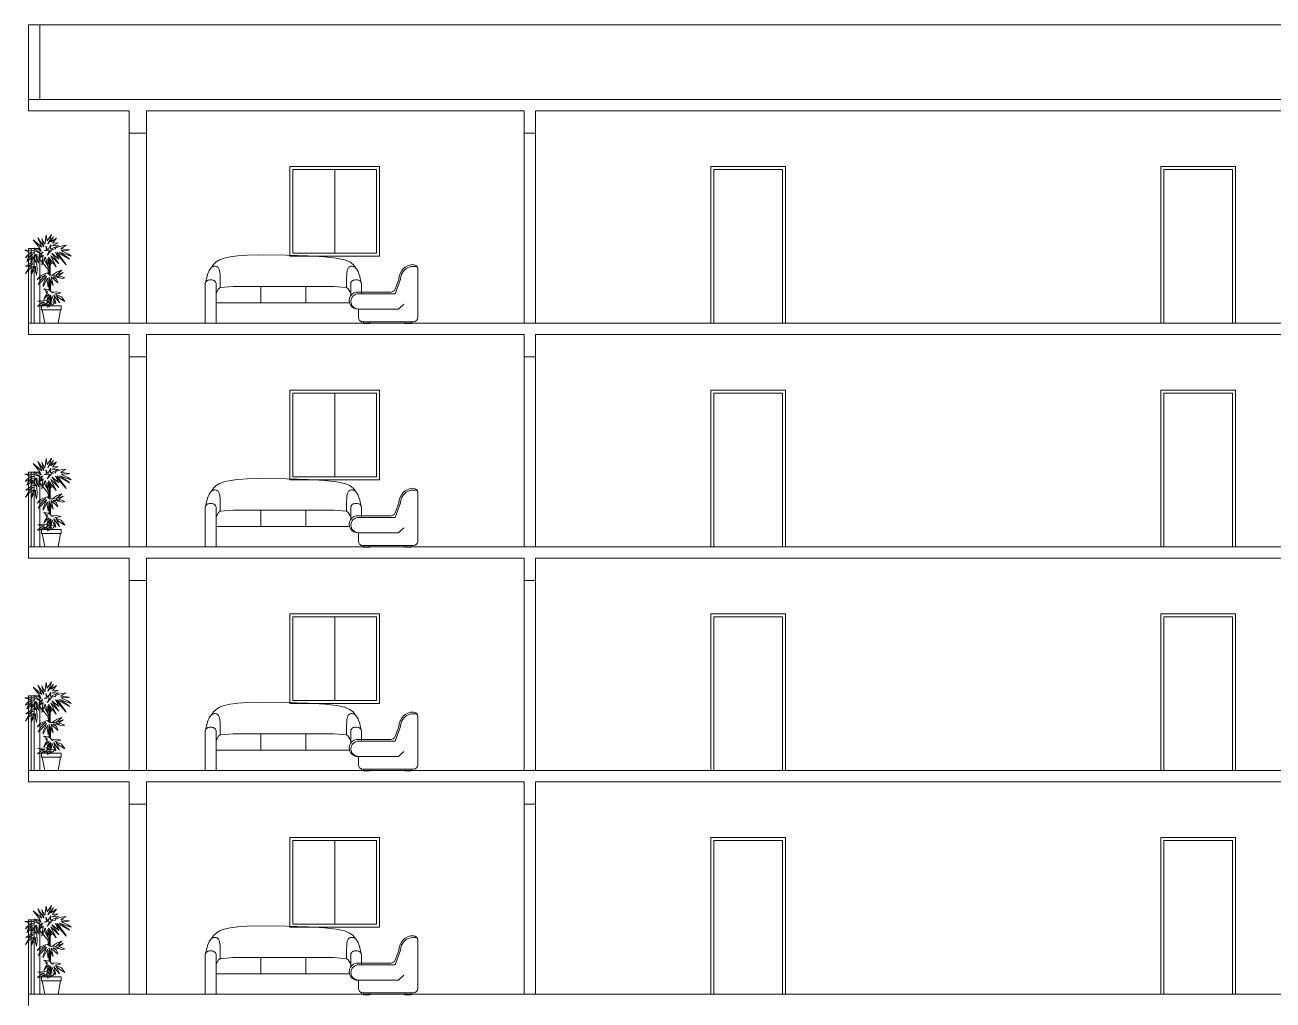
# Model space of a CAD drawing. Header units: inches. Extents: x 1090 to 1325, y 2 to 154.
# Drawn here: x 1228.19 to 1244.92, y 138.13 to 151.21 of the extents above; entities that cross this region are included whole.
import ezdxf

# ---------------------------------------------------------------- set-up
doc = ezdxf.new("R2010")
doc.units = ezdxf.units.IN
doc.header["$MEASUREMENT"] = 0
for name, color, linetype, lineweight in [('elev 1', 252, 'Continuous', 9), ('elev 2', 251, 'Continuous', 13), ('FUR', 250, 'Continuous', 9), ('walls', 250, 'Continuous', 18)]:
    doc.layers.add(name, color=color, linetype=linetype, lineweight=lineweight)
doc.layers.add('TREE', color=104, linetype='Continuous', lineweight=5, transparency=0.2)

msp = doc.modelspace()

# ---------------------------------------------------------------- linework, layer by layer
at = {"layer": 'elev 1'}
for p, q in [((1232.345, 149.273), (1232.345, 148.153)), ((1228.276, 148.213), (1228.276, 147.213)), ((1228.316, 148.213), (1228.316, 147.213)), ((1232.345, 146.273), (1232.345, 145.153)), ((1228.276, 145.213), (1228.276, 144.213)), ((1228.316, 145.213), (1228.316, 144.213)), ((1232.345, 143.273), (1232.345, 142.153)), ((1228.276, 142.213), (1228.276, 141.213)), ((1228.316, 142.213), (1228.316, 141.213)), ((1232.345, 140.273), (1232.345, 139.153)), ((1228.276, 139.213), (1228.276, 138.213)), ((1228.316, 139.213), (1228.316, 138.213))]:
    msp.add_line(p, q, dxfattribs=at)
for points in [[(1231.745, 148.113), (1231.745, 149.313), (1232.945, 149.313), (1232.945, 148.113)], [(1231.785, 148.153), (1231.785, 149.273), (1232.905, 149.273), (1232.905, 148.153)], [(1231.745, 145.113), (1231.745, 146.313), (1232.945, 146.313), (1232.945, 145.113)], [(1231.785, 145.153), (1231.785, 146.273), (1232.905, 146.273), (1232.905, 145.153)], [(1231.745, 142.113), (1231.745, 143.313), (1232.945, 143.313), (1232.945, 142.113)], [(1231.785, 142.153), (1231.785, 143.273), (1232.905, 143.273), (1232.905, 142.153)], [(1231.745, 139.113), (1231.745, 140.313), (1232.945, 140.313), (1232.945, 139.113)], [(1231.785, 139.153), (1231.785, 140.273), (1232.905, 140.273), (1232.905, 139.153)]]:
    msp.add_lwpolyline(points, close=True, dxfattribs=at)
for points in [[(1237.386, 147.213), (1237.386, 149.313), (1238.386, 149.313), (1238.386, 147.213)], [(1237.426, 147.213), (1237.426, 149.273), (1238.346, 149.273), (1238.346, 147.213)], [(1243.419, 147.213), (1243.419, 149.313), (1244.419, 149.313), (1244.419, 147.213)], [(1243.459, 147.213), (1243.459, 149.273), (1244.379, 149.273), (1244.379, 147.213)], [(1237.386, 144.213), (1237.386, 146.313), (1238.386, 146.313), (1238.386, 144.213)], [(1237.426, 144.213), (1237.426, 146.273), (1238.346, 146.273), (1238.346, 144.213)], [(1243.419, 144.213), (1243.419, 146.313), (1244.419, 146.313), (1244.419, 144.213)], [(1243.459, 144.213), (1243.459, 146.273), (1244.379, 146.273), (1244.379, 144.213)], [(1237.386, 141.213), (1237.386, 143.313), (1238.386, 143.313), (1238.386, 141.213)], [(1237.426, 141.213), (1237.426, 143.273), (1238.346, 143.273), (1238.346, 141.213)], [(1243.419, 141.213), (1243.419, 143.313), (1244.419, 143.313), (1244.419, 141.213)], [(1243.459, 141.213), (1243.459, 143.273), (1244.379, 143.273), (1244.379, 141.213)], [(1237.386, 138.213), (1237.386, 140.313), (1238.386, 140.313), (1238.386, 138.213)], [(1237.426, 138.213), (1237.426, 140.273), (1238.346, 140.273), (1238.346, 138.213)], [(1243.419, 138.213), (1243.419, 140.313), (1244.419, 140.313), (1244.419, 138.213)], [(1243.459, 138.213), (1243.459, 140.273), (1244.379, 140.273), (1244.379, 138.213)]]:
    msp.add_lwpolyline(points, dxfattribs=at)
at = {"layer": 'elev 2'}
msp.add_line((1228.391, 151.213), (1248.903, 151.213), dxfattribs=at)
at = {"layer": 'FUR'}
for p, q in [((1233.4, 147.974), (1233.446, 147.974)), ((1233.457, 147.289), (1233.457, 147.94)), ((1233.154, 147.668), (1233.207, 147.811)), ((1233.156, 147.608), (1233.228, 147.803)), ((1232.666, 147.631), (1233.1, 147.631)), ((1232.666, 147.608), (1233.156, 147.608)), ((1232.662, 147.402), (1232.662, 147.289)), ((1232.666, 147.402), (1233.199, 147.402)), ((1233.199, 147.402), (1233.271, 147.467)), ((1232.72, 147.232), (1233.4, 147.232)), ((1232.731, 147.232), (1232.731, 147.207)), ((1232.731, 147.207), (1232.817, 147.207)), ((1232.817, 147.232), (1232.817, 147.207)), ((1233.283, 147.232), (1233.283, 147.207)), ((1233.283, 147.207), (1233.369, 147.207)), ((1233.369, 147.232), (1233.369, 147.207)), ((1233.4, 144.974), (1233.446, 144.974)), ((1233.457, 144.289), (1233.457, 144.94)), ((1233.154, 144.668), (1233.207, 144.811)), ((1233.156, 144.608), (1233.228, 144.803)), ((1232.666, 144.631), (1233.1, 144.631)), ((1232.666, 144.608), (1233.156, 144.608)), ((1232.662, 144.402), (1232.662, 144.289)), ((1232.666, 144.402), (1233.199, 144.402)), ((1233.199, 144.402), (1233.271, 144.467)), ((1232.72, 144.232), (1233.4, 144.232)), ((1232.731, 144.232), (1232.731, 144.207)), ((1232.731, 144.207), (1232.817, 144.207)), ((1232.817, 144.232), (1232.817, 144.207)), ((1233.283, 144.232), (1233.283, 144.207)), ((1233.283, 144.207), (1233.369, 144.207)), ((1233.369, 144.232), (1233.369, 144.207)), ((1233.4, 141.974), (1233.446, 141.974)), ((1233.457, 141.289), (1233.457, 141.94)), ((1233.154, 141.668), (1233.207, 141.811)), ((1233.156, 141.608), (1233.228, 141.803)), ((1232.666, 141.631), (1233.1, 141.631)), ((1232.666, 141.608), (1233.156, 141.608)), ((1232.662, 141.402), (1232.662, 141.289)), ((1232.666, 141.402), (1233.199, 141.402)), ((1233.199, 141.402), (1233.271, 141.467)), ((1232.72, 141.232), (1233.4, 141.232)), ((1232.731, 141.232), (1232.731, 141.207)), ((1232.731, 141.207), (1232.817, 141.207)), ((1232.817, 141.232), (1232.817, 141.207)), ((1233.283, 141.232), (1233.283, 141.207)), ((1233.283, 141.207), (1233.369, 141.207)), ((1233.369, 141.232), (1233.369, 141.207)), ((1233.4, 138.974), (1233.446, 138.974)), ((1233.457, 138.289), (1233.457, 138.94)), ((1233.154, 138.668), (1233.207, 138.811)), ((1233.156, 138.608), (1233.228, 138.803)), ((1232.666, 138.631), (1233.1, 138.631)), ((1232.666, 138.608), (1233.156, 138.608)), ((1232.662, 138.402), (1232.662, 138.289)), ((1232.666, 138.402), (1233.199, 138.402)), ((1233.199, 138.402), (1233.271, 138.467)), ((1232.72, 138.232), (1233.4, 138.232)), ((1232.731, 138.232), (1232.731, 138.207)), ((1232.731, 138.207), (1232.817, 138.207)), ((1232.817, 138.232), (1232.817, 138.207)), ((1233.283, 138.232), (1233.283, 138.207)), ((1233.283, 138.207), (1233.369, 138.207)), ((1233.369, 138.232), (1233.369, 138.207))]:
    msp.add_line(p, q, dxfattribs=at)
for points in [[(1230.692, 147.958), (1230.719, 147.999), (1230.755, 148.034), (1230.802, 148.062), (1230.864, 148.085), (1230.944, 148.103), (1231.046, 148.115), (1231.171, 148.124), (1231.325, 148.129)], [(1232.622, 147.958), (1232.594, 147.999), (1232.549, 148.034), (1232.477, 148.062), (1232.367, 148.085), (1232.208, 148.103), (1231.989, 148.115), (1231.698, 148.124), (1231.325, 148.129)], [(1230.609, 147.736), (1230.618, 147.777), (1230.627, 147.812), (1230.634, 147.842), (1230.642, 147.867), (1230.649, 147.889), (1230.656, 147.906), (1230.664, 147.921), (1230.671, 147.933), (1230.679, 147.943), (1230.686, 147.952), (1230.694, 147.959), (1230.702, 147.965), (1230.71, 147.97), (1230.718, 147.973), (1230.726, 147.975), (1230.733, 147.976), (1230.741, 147.976), (1230.749, 147.976), (1230.756, 147.974), (1230.763, 147.972), (1230.77, 147.968), (1230.776, 147.964), (1230.782, 147.958), (1230.788, 147.952), (1230.793, 147.943), (1230.798, 147.932), (1230.802, 147.916), (1230.805, 147.893), (1230.808, 147.86), (1230.81, 147.817), (1230.811, 147.761), (1230.812, 147.69)], [(1232.705, 147.736), (1232.696, 147.777), (1232.688, 147.812), (1232.68, 147.842), (1232.673, 147.867), (1232.665, 147.889), (1232.658, 147.906), (1232.651, 147.921), (1232.643, 147.933), (1232.636, 147.943), (1232.628, 147.952), (1232.62, 147.959), (1232.613, 147.965), (1232.605, 147.97), (1232.597, 147.973), (1232.589, 147.975), (1232.581, 147.976), (1232.573, 147.976), (1232.566, 147.976), (1232.558, 147.974), (1232.551, 147.972), (1232.545, 147.968), (1232.538, 147.964), (1232.532, 147.958), (1232.526, 147.952), (1232.521, 147.943), (1232.517, 147.932), (1232.512, 147.916), (1232.509, 147.893), (1232.506, 147.86), (1232.504, 147.817), (1232.503, 147.761), (1232.503, 147.69)], [(1230.756, 147.617), (1230.787, 147.674), (1230.812, 147.69), (1230.983, 147.705), (1231.493, 147.705)], [(1231.356, 147.705), (1231.356, 147.485)], [(1231.493, 147.705), (1231.959, 147.705), (1231.959, 147.485)], [(1232.559, 147.617), (1232.527, 147.674), (1232.503, 147.69), (1232.332, 147.705), (1231.959, 147.705)], [(1230.756, 147.485), (1232.544, 147.485)], [(1230.609, 147.213), (1232.705, 147.213)], [(1232.705, 147.213), (1232.705, 147.234)], [(1230.692, 144.958), (1230.719, 144.999), (1230.755, 145.034), (1230.802, 145.062), (1230.864, 145.085), (1230.944, 145.103), (1231.046, 145.115), (1231.171, 145.124), (1231.325, 145.129)], [(1232.622, 144.958), (1232.594, 144.999), (1232.549, 145.034), (1232.477, 145.062), (1232.367, 145.085), (1232.208, 145.103), (1231.989, 145.115), (1231.698, 145.124), (1231.325, 145.129)], [(1230.609, 144.736), (1230.618, 144.777), (1230.627, 144.812), (1230.634, 144.842), (1230.642, 144.867), (1230.649, 144.889), (1230.656, 144.906), (1230.664, 144.921), (1230.671, 144.933), (1230.679, 144.943), (1230.686, 144.952), (1230.694, 144.959), (1230.702, 144.965), (1230.71, 144.97), (1230.718, 144.973), (1230.726, 144.975), (1230.733, 144.976), (1230.741, 144.976), (1230.749, 144.976), (1230.756, 144.974), (1230.763, 144.972), (1230.77, 144.968), (1230.776, 144.964), (1230.782, 144.958), (1230.788, 144.952), (1230.793, 144.943), (1230.798, 144.932), (1230.802, 144.916), (1230.805, 144.893), (1230.808, 144.86), (1230.81, 144.817), (1230.811, 144.761), (1230.812, 144.69)], [(1232.705, 144.736), (1232.696, 144.777), (1232.688, 144.812), (1232.68, 144.842), (1232.673, 144.867), (1232.665, 144.889), (1232.658, 144.906), (1232.651, 144.921), (1232.643, 144.933), (1232.636, 144.943), (1232.628, 144.952), (1232.62, 144.959), (1232.613, 144.965), (1232.605, 144.97), (1232.597, 144.973), (1232.589, 144.975), (1232.581, 144.976), (1232.573, 144.976), (1232.566, 144.976), (1232.558, 144.974), (1232.551, 144.972), (1232.545, 144.968), (1232.538, 144.964), (1232.532, 144.958), (1232.526, 144.952), (1232.521, 144.943), (1232.517, 144.932), (1232.512, 144.916), (1232.509, 144.893), (1232.506, 144.86), (1232.504, 144.817), (1232.503, 144.761), (1232.503, 144.69)], [(1230.756, 144.617), (1230.787, 144.674), (1230.812, 144.69), (1230.983, 144.705), (1231.493, 144.705)], [(1231.356, 144.705), (1231.356, 144.485)], [(1231.493, 144.705), (1231.959, 144.705), (1231.959, 144.485)], [(1232.559, 144.617), (1232.527, 144.674), (1232.503, 144.69), (1232.332, 144.705), (1231.959, 144.705)], [(1230.756, 144.485), (1232.544, 144.485)], [(1230.609, 144.213), (1232.705, 144.213)], [(1232.705, 144.213), (1232.705, 144.234)], [(1230.692, 141.958), (1230.719, 141.999), (1230.755, 142.034), (1230.802, 142.062), (1230.864, 142.085), (1230.944, 142.103), (1231.046, 142.115), (1231.171, 142.124), (1231.325, 142.129)], [(1232.622, 141.958), (1232.594, 141.999), (1232.549, 142.034), (1232.477, 142.062), (1232.367, 142.085), (1232.208, 142.103), (1231.989, 142.115), (1231.698, 142.124), (1231.325, 142.129)], [(1230.609, 141.736), (1230.618, 141.777), (1230.627, 141.812), (1230.634, 141.842), (1230.642, 141.867), (1230.649, 141.889), (1230.656, 141.906), (1230.664, 141.921), (1230.671, 141.933), (1230.679, 141.943), (1230.686, 141.952), (1230.694, 141.959), (1230.702, 141.965), (1230.71, 141.97), (1230.718, 141.973), (1230.726, 141.975), (1230.733, 141.976), (1230.741, 141.976), (1230.749, 141.976), (1230.756, 141.974), (1230.763, 141.972), (1230.77, 141.968), (1230.776, 141.964), (1230.782, 141.958), (1230.788, 141.952), (1230.793, 141.943), (1230.798, 141.932), (1230.802, 141.916), (1230.805, 141.893), (1230.808, 141.86), (1230.81, 141.817), (1230.811, 141.761), (1230.812, 141.69)], [(1232.705, 141.736), (1232.696, 141.777), (1232.688, 141.812), (1232.68, 141.842), (1232.673, 141.867), (1232.665, 141.889), (1232.658, 141.906), (1232.651, 141.921), (1232.643, 141.933), (1232.636, 141.943), (1232.628, 141.952), (1232.62, 141.959), (1232.613, 141.965), (1232.605, 141.97), (1232.597, 141.973), (1232.589, 141.975), (1232.581, 141.976), (1232.573, 141.976), (1232.566, 141.976), (1232.558, 141.974), (1232.551, 141.972), (1232.545, 141.968), (1232.538, 141.964), (1232.532, 141.958), (1232.526, 141.952), (1232.521, 141.943), (1232.517, 141.932), (1232.512, 141.916), (1232.509, 141.893), (1232.506, 141.86), (1232.504, 141.817), (1232.503, 141.761), (1232.503, 141.69)], [(1230.756, 141.617), (1230.787, 141.674), (1230.812, 141.69), (1230.983, 141.705), (1231.493, 141.705)], [(1231.356, 141.705), (1231.356, 141.485)], [(1231.493, 141.705), (1231.959, 141.705), (1231.959, 141.485)], [(1232.559, 141.617), (1232.527, 141.674), (1232.503, 141.69), (1232.332, 141.705), (1231.959, 141.705)], [(1230.756, 141.485), (1232.544, 141.485)], [(1230.609, 141.213), (1232.705, 141.213)], [(1232.705, 141.213), (1232.705, 141.234)], [(1230.692, 138.958), (1230.719, 138.999), (1230.755, 139.034), (1230.802, 139.062), (1230.864, 139.085), (1230.944, 139.103), (1231.046, 139.115), (1231.171, 139.124), (1231.325, 139.129)], [(1232.622, 138.958), (1232.594, 138.999), (1232.549, 139.034), (1232.477, 139.062), (1232.367, 139.085), (1232.208, 139.103), (1231.989, 139.115), (1231.698, 139.124), (1231.325, 139.129)], [(1230.609, 138.736), (1230.618, 138.777), (1230.627, 138.812), (1230.634, 138.842), (1230.642, 138.867), (1230.649, 138.889), (1230.656, 138.906), (1230.664, 138.921), (1230.671, 138.933), (1230.679, 138.943), (1230.686, 138.952), (1230.694, 138.959), (1230.702, 138.965), (1230.71, 138.97), (1230.718, 138.973), (1230.726, 138.975), (1230.733, 138.976), (1230.741, 138.976), (1230.749, 138.976), (1230.756, 138.974), (1230.763, 138.972), (1230.77, 138.968), (1230.776, 138.964), (1230.782, 138.958), (1230.788, 138.952), (1230.793, 138.943), (1230.798, 138.932), (1230.802, 138.916), (1230.805, 138.893), (1230.808, 138.86), (1230.81, 138.817), (1230.811, 138.761), (1230.812, 138.69)], [(1232.705, 138.736), (1232.696, 138.777), (1232.688, 138.812), (1232.68, 138.842), (1232.673, 138.867), (1232.665, 138.889), (1232.658, 138.906), (1232.651, 138.921), (1232.643, 138.933), (1232.636, 138.943), (1232.628, 138.952), (1232.62, 138.959), (1232.613, 138.965), (1232.605, 138.97), (1232.597, 138.973), (1232.589, 138.975), (1232.581, 138.976), (1232.573, 138.976), (1232.566, 138.976), (1232.558, 138.974), (1232.551, 138.972), (1232.545, 138.968), (1232.538, 138.964), (1232.532, 138.958), (1232.526, 138.952), (1232.521, 138.943), (1232.517, 138.932), (1232.512, 138.916), (1232.509, 138.893), (1232.506, 138.86), (1232.504, 138.817), (1232.503, 138.761), (1232.503, 138.69)], [(1230.756, 138.617), (1230.787, 138.674), (1230.812, 138.69), (1230.983, 138.705), (1231.493, 138.705)], [(1231.356, 138.705), (1231.356, 138.485)], [(1231.493, 138.705), (1231.959, 138.705), (1231.959, 138.485)], [(1232.559, 138.617), (1232.527, 138.674), (1232.503, 138.69), (1232.332, 138.705), (1231.959, 138.705)], [(1230.756, 138.485), (1232.544, 138.485)], [(1230.609, 138.213), (1232.705, 138.213)], [(1232.705, 138.213), (1232.705, 138.234)]]:
    msp.add_lwpolyline(points, dxfattribs=at)
for points in [[(1230.609, 147.213), (1230.609, 147.736, -0.414214), (1230.667, 147.793), (1230.699, 147.793, -0.414214), (1230.756, 147.736), (1230.756, 147.213)], [(1232.705, 147.608), (1232.705, 147.736, 0.414214), (1232.648, 147.793), (1232.616, 147.793, 0.414214), (1232.559, 147.736), (1232.559, 147.58)], [(1230.609, 144.213), (1230.609, 144.736, -0.414214), (1230.667, 144.793), (1230.699, 144.793, -0.414214), (1230.756, 144.736), (1230.756, 144.213)], [(1232.705, 144.608), (1232.705, 144.736, 0.414214), (1232.648, 144.793), (1232.616, 144.793, 0.414214), (1232.559, 144.736), (1232.559, 144.58)], [(1230.609, 141.213), (1230.609, 141.736, -0.414214), (1230.667, 141.793), (1230.699, 141.793, -0.414214), (1230.756, 141.736), (1230.756, 141.213)], [(1232.705, 141.608), (1232.705, 141.736, 0.414214), (1232.648, 141.793), (1232.616, 141.793, 0.414214), (1232.559, 141.736), (1232.559, 141.58)], [(1230.609, 138.213), (1230.609, 138.736, -0.414214), (1230.667, 138.793), (1230.699, 138.793, -0.414214), (1230.756, 138.736), (1230.756, 138.213)], [(1232.705, 138.608), (1232.705, 138.736, 0.414214), (1232.648, 138.793), (1232.616, 138.793, 0.414214), (1232.559, 138.736), (1232.559, 138.58)]]:
    msp.add_lwpolyline(points, format="xyb", dxfattribs=at)
for centre, radius, start, end in [((1233.4, 147.803), 0.195, 90, 180), ((1233.4, 147.803), 0.172, 90, 180), ((1233.4, 147.94), 0.0573, 0, 90), ((1232.654, 147.516), 0.115, 84.472, 273.9763), ((1232.666, 147.505), 0.103, 90, 270), ((1233.1, 147.688), 0.0573, 270, 339.5892), ((1232.72, 147.289), 0.0573, 180, 270), ((1233.4, 147.289), 0.0573, 270, 0), ((1233.4, 144.803), 0.195, 90, 180), ((1233.4, 144.803), 0.172, 90, 180), ((1233.4, 144.94), 0.0573, 0, 90), ((1232.654, 144.516), 0.115, 84.472, 273.9763), ((1232.666, 144.505), 0.103, 90, 270), ((1233.1, 144.688), 0.0573, 270, 339.5892), ((1232.72, 144.289), 0.0573, 180, 270), ((1233.4, 144.289), 0.0573, 270, 0), ((1233.4, 141.803), 0.195, 90, 180), ((1233.4, 141.803), 0.172, 90, 180), ((1233.4, 141.94), 0.0573, 0, 90), ((1232.654, 141.516), 0.115, 84.472, 273.9763), ((1232.666, 141.505), 0.103, 90, 270), ((1233.1, 141.688), 0.0573, 270, 339.5892), ((1232.72, 141.289), 0.0573, 180, 270), ((1233.4, 141.289), 0.0573, 270, 0), ((1233.4, 138.803), 0.195, 90, 180), ((1233.4, 138.803), 0.172, 90, 180), ((1233.4, 138.94), 0.0573, 0, 90), ((1233.1, 138.688), 0.0573, 270, 339.5892), ((1232.654, 138.516), 0.115, 84.472, 273.9763), ((1232.666, 138.505), 0.103, 90, 270), ((1232.72, 138.289), 0.0573, 180, 270), ((1233.4, 138.289), 0.0573, 270, 0)]:
    msp.add_arc(centre, radius, start, end, dxfattribs=at)
at = {"layer": 'TREE'}
for points in [[(1228.524, 148.19), (1228.45, 148.181), (1228.484, 148.195), (1228.472, 148.246), (1228.5, 148.197), (1228.541, 148.266), (1228.534, 148.205), (1228.647, 148.254), (1228.557, 148.251), (1228.638, 148.29), (1228.562, 148.284), (1228.618, 148.353), (1228.54, 148.306), (1228.577, 148.373), (1228.501, 148.277), (1228.534, 148.353), (1228.548, 148.404), (1228.492, 148.318), (1228.479, 148.396), (1228.459, 148.269), (1228.42, 148.349), (1228.447, 148.238), (1228.423, 148.273), (1228.367, 148.357), (1228.419, 148.234), (1228.302, 148.33), (1228.394, 148.218), (1228.41, 148.179), (1228.361, 148.213), (1228.321, 148.22), (1228.39, 148.152), (1228.311, 148.187), (1228.218, 148.19), (1228.194, 148.19), (1228.253, 148.164), (1228.307, 148.156), (1228.263, 148.147), (1228.221, 148.117), (1228.202, 148.089), (1228.255, 148.117), (1228.294, 148.135), (1228.233, 148.075), (1228.22, 148.042), (1228.283, 148.088), (1228.3, 148.108), (1228.283, 148.074), (1228.273, 148.036), (1228.343, 148.14), (1228.323, 148.077), (1228.333, 148.026), (1228.342, 148.052), (1228.346, 148.062), (1228.351, 148.133), (1228.36, 148.05), (1228.374, 148.017), (1228.383, 148.129), (1228.435, 148.165), (1228.395, 148.089), (1228.438, 148.127), (1228.422, 147.992), (1228.463, 148.103), (1228.501, 147.98), (1228.499, 148.081), (1228.554, 148.011), (1228.508, 148.098), (1228.61, 147.969), (1228.539, 148.115), (1228.649, 148.011), (1228.555, 148.15), (1228.648, 148.07), (1228.601, 148.162), (1228.637, 148.118), (1228.748, 147.994), (1228.739, 148.014), (1228.626, 148.163), (1228.791, 148.073), (1228.772, 148.09), (1228.721, 148.124), (1228.656, 148.167), (1228.748, 148.134), (1228.812, 148.113), (1228.772, 148.142), (1228.702, 148.175), (1228.682, 148.191), (1228.754, 148.187), (1228.792, 148.198), (1228.673, 148.212), (1228.705, 148.232), (1228.744, 148.257), (1228.679, 148.246), (1228.614, 148.226), (1228.597, 148.208), (1228.558, 148.2), (1228.49, 148.127)], [(1228.353, 148.005), (1228.342, 148.052), (1228.333, 148.026), (1228.328, 148.05), (1228.28, 148.026), (1228.204, 147.975), (1228.245, 147.979), (1228.305, 148.014), (1228.253, 147.973), (1228.203, 147.881), (1228.261, 147.946), (1228.317, 147.984), (1228.293, 147.934), (1228.277, 147.856), (1228.31, 147.926), (1228.336, 147.974), (1228.336, 147.911), (1228.349, 147.857), (1228.356, 147.931)], [(1228.708, 147.892), (1228.616, 147.861), (1228.645, 147.883), (1228.688, 147.926), (1228.627, 147.902), (1228.559, 147.857), (1228.599, 147.857), (1228.657, 147.833), (1228.606, 147.833), (1228.693, 147.813), (1228.728, 147.821), (1228.646, 147.851)], [(1228.64, 147.612), (1228.675, 147.62), (1228.619, 147.634), (1228.577, 147.628), (1228.561, 147.618), (1228.533, 147.649), (1228.505, 147.663), (1228.447, 147.672), (1228.498, 147.635), (1228.467, 147.631), (1228.498, 147.618), (1228.465, 147.571), (1228.445, 147.532), (1228.484, 147.574), (1228.516, 147.601), (1228.502, 147.565), (1228.486, 147.514), (1228.489, 147.512), (1228.528, 147.579), (1228.537, 147.59), (1228.535, 147.554), (1228.545, 147.492), (1228.554, 147.58), (1228.578, 147.528), (1228.609, 147.476), (1228.582, 147.587), (1228.613, 147.542), (1228.658, 147.488), (1228.636, 147.542), (1228.614, 147.584), (1228.662, 147.546), (1228.73, 147.505), (1228.685, 147.568), (1228.63, 147.588), (1228.592, 147.605)], [(1228.595, 147.493), (1228.546, 147.5), (1228.545, 147.492), (1228.543, 147.501), (1228.522, 147.485), (1228.481, 147.516), (1228.365, 147.51), (1228.417, 147.495), (1228.458, 147.495), (1228.412, 147.477), (1228.36, 147.439), (1228.407, 147.447), (1228.454, 147.476), (1228.449, 147.45), (1228.494, 147.496), (1228.491, 147.48), (1228.482, 147.45), (1228.527, 147.476), (1228.55, 147.475), (1228.494, 147.427), (1228.538, 147.446), (1228.567, 147.464)], [(1228.68, 147.446), (1228.538, 147.446), (1228.494, 147.427), (1228.517, 147.446), (1228.417, 147.446), (1228.417, 147.393), (1228.68, 147.393)], [(1228.671, 147.393), (1228.425, 147.393), (1228.459, 147.213), (1228.637, 147.213)], [(1228.524, 145.19), (1228.45, 145.181), (1228.484, 145.195), (1228.472, 145.246), (1228.5, 145.197), (1228.541, 145.266), (1228.534, 145.205), (1228.647, 145.254), (1228.557, 145.251), (1228.638, 145.29), (1228.562, 145.284), (1228.618, 145.353), (1228.54, 145.306), (1228.577, 145.373), (1228.501, 145.277), (1228.534, 145.353), (1228.548, 145.404), (1228.492, 145.318), (1228.479, 145.396), (1228.459, 145.269), (1228.42, 145.349), (1228.447, 145.238), (1228.423, 145.273), (1228.367, 145.357), (1228.419, 145.234), (1228.302, 145.33), (1228.394, 145.218), (1228.41, 145.179), (1228.361, 145.213), (1228.321, 145.22), (1228.39, 145.152), (1228.311, 145.187), (1228.218, 145.19), (1228.194, 145.19), (1228.253, 145.164), (1228.307, 145.156), (1228.263, 145.147), (1228.221, 145.117), (1228.202, 145.089), (1228.255, 145.117), (1228.294, 145.135), (1228.233, 145.075), (1228.22, 145.042), (1228.283, 145.088), (1228.3, 145.108), (1228.283, 145.074), (1228.273, 145.036), (1228.343, 145.14), (1228.323, 145.077), (1228.333, 145.026), (1228.342, 145.052), (1228.346, 145.062), (1228.351, 145.133), (1228.36, 145.05), (1228.374, 145.017), (1228.383, 145.129), (1228.435, 145.165), (1228.395, 145.089), (1228.438, 145.127), (1228.422, 144.992), (1228.463, 145.103), (1228.501, 144.98), (1228.499, 145.081), (1228.554, 145.011), (1228.508, 145.098), (1228.61, 144.969), (1228.539, 145.115), (1228.649, 145.011), (1228.555, 145.15), (1228.648, 145.07), (1228.601, 145.162), (1228.637, 145.118), (1228.748, 144.994), (1228.739, 145.014), (1228.626, 145.163), (1228.791, 145.073), (1228.772, 145.09), (1228.721, 145.124), (1228.656, 145.167), (1228.748, 145.134), (1228.812, 145.113), (1228.772, 145.142), (1228.702, 145.175), (1228.682, 145.191), (1228.754, 145.187), (1228.792, 145.198), (1228.673, 145.212), (1228.705, 145.232), (1228.744, 145.257), (1228.679, 145.246), (1228.614, 145.226), (1228.597, 145.208), (1228.558, 145.2), (1228.49, 145.127)], [(1228.353, 145.005), (1228.342, 145.052), (1228.333, 145.026), (1228.328, 145.05), (1228.28, 145.026), (1228.204, 144.975), (1228.245, 144.979), (1228.305, 145.014), (1228.253, 144.973), (1228.203, 144.881), (1228.261, 144.946), (1228.317, 144.984), (1228.293, 144.934), (1228.277, 144.856), (1228.31, 144.926), (1228.336, 144.974), (1228.336, 144.911), (1228.349, 144.857), (1228.356, 144.931)], [(1228.708, 144.892), (1228.616, 144.861), (1228.645, 144.883), (1228.688, 144.926), (1228.627, 144.902), (1228.559, 144.857), (1228.599, 144.857), (1228.657, 144.833), (1228.606, 144.833), (1228.693, 144.813), (1228.728, 144.821), (1228.646, 144.851)], [(1228.64, 144.612), (1228.675, 144.62), (1228.619, 144.634), (1228.577, 144.628), (1228.561, 144.618), (1228.533, 144.649), (1228.505, 144.663), (1228.447, 144.672), (1228.498, 144.635), (1228.467, 144.631), (1228.498, 144.618), (1228.465, 144.571), (1228.445, 144.532), (1228.484, 144.574), (1228.516, 144.601), (1228.502, 144.565), (1228.486, 144.514), (1228.489, 144.512), (1228.528, 144.579), (1228.537, 144.59), (1228.535, 144.554), (1228.545, 144.492), (1228.554, 144.58), (1228.578, 144.528), (1228.609, 144.476), (1228.582, 144.587), (1228.613, 144.542), (1228.658, 144.488), (1228.636, 144.542), (1228.614, 144.584), (1228.662, 144.546), (1228.73, 144.505), (1228.685, 144.568), (1228.63, 144.588), (1228.592, 144.605)], [(1228.595, 144.493), (1228.546, 144.5), (1228.545, 144.492), (1228.543, 144.501), (1228.522, 144.485), (1228.481, 144.516), (1228.365, 144.51), (1228.417, 144.495), (1228.458, 144.495), (1228.412, 144.477), (1228.36, 144.439), (1228.407, 144.447), (1228.454, 144.476), (1228.449, 144.45), (1228.494, 144.496), (1228.491, 144.48), (1228.482, 144.45), (1228.527, 144.476), (1228.55, 144.475), (1228.494, 144.427), (1228.538, 144.446), (1228.567, 144.464)], [(1228.68, 144.446), (1228.538, 144.446), (1228.494, 144.427), (1228.517, 144.446), (1228.417, 144.446), (1228.417, 144.393), (1228.68, 144.393)], [(1228.671, 144.393), (1228.425, 144.393), (1228.459, 144.213), (1228.637, 144.213)], [(1228.524, 142.19), (1228.45, 142.181), (1228.484, 142.195), (1228.472, 142.246), (1228.5, 142.197), (1228.541, 142.266), (1228.534, 142.205), (1228.647, 142.254), (1228.557, 142.251), (1228.638, 142.29), (1228.562, 142.284), (1228.618, 142.353), (1228.54, 142.306), (1228.577, 142.373), (1228.501, 142.277), (1228.534, 142.353), (1228.548, 142.404), (1228.492, 142.318), (1228.479, 142.396), (1228.459, 142.269), (1228.42, 142.349), (1228.447, 142.238), (1228.423, 142.273), (1228.367, 142.357), (1228.419, 142.234), (1228.302, 142.33), (1228.394, 142.218), (1228.41, 142.179), (1228.361, 142.213), (1228.321, 142.22), (1228.39, 142.152), (1228.311, 142.187), (1228.218, 142.19), (1228.194, 142.19), (1228.253, 142.164), (1228.307, 142.156), (1228.263, 142.147), (1228.221, 142.117), (1228.202, 142.089), (1228.255, 142.117), (1228.294, 142.135), (1228.233, 142.075), (1228.22, 142.042), (1228.283, 142.088), (1228.3, 142.108), (1228.283, 142.074), (1228.273, 142.036), (1228.343, 142.14), (1228.323, 142.077), (1228.333, 142.026), (1228.342, 142.052), (1228.346, 142.062), (1228.351, 142.133), (1228.36, 142.05), (1228.374, 142.017), (1228.383, 142.129), (1228.435, 142.165), (1228.395, 142.089), (1228.438, 142.127), (1228.422, 141.992), (1228.463, 142.103), (1228.501, 141.98), (1228.499, 142.081), (1228.554, 142.011), (1228.508, 142.098), (1228.61, 141.969), (1228.539, 142.115), (1228.649, 142.011), (1228.555, 142.15), (1228.648, 142.07), (1228.601, 142.162), (1228.637, 142.118), (1228.748, 141.994), (1228.739, 142.014), (1228.626, 142.163), (1228.791, 142.073), (1228.772, 142.09), (1228.721, 142.124), (1228.656, 142.167), (1228.748, 142.134), (1228.812, 142.113), (1228.772, 142.142), (1228.702, 142.175), (1228.682, 142.191), (1228.754, 142.187), (1228.792, 142.198), (1228.673, 142.212), (1228.705, 142.232), (1228.744, 142.257), (1228.679, 142.246), (1228.614, 142.226), (1228.597, 142.208), (1228.558, 142.2), (1228.49, 142.127)], [(1228.353, 142.005), (1228.342, 142.052), (1228.333, 142.026), (1228.328, 142.05), (1228.28, 142.026), (1228.204, 141.975), (1228.245, 141.979), (1228.305, 142.014), (1228.253, 141.973), (1228.203, 141.881), (1228.261, 141.946), (1228.317, 141.984), (1228.293, 141.934), (1228.277, 141.856), (1228.31, 141.926), (1228.336, 141.974), (1228.336, 141.911), (1228.349, 141.857), (1228.356, 141.931)], [(1228.708, 141.892), (1228.616, 141.861), (1228.645, 141.883), (1228.688, 141.926), (1228.627, 141.902), (1228.559, 141.857), (1228.599, 141.857), (1228.657, 141.833), (1228.606, 141.833), (1228.693, 141.813), (1228.728, 141.821), (1228.646, 141.851)], [(1228.595, 141.493), (1228.546, 141.5), (1228.545, 141.492), (1228.543, 141.501), (1228.522, 141.485), (1228.481, 141.516), (1228.365, 141.51), (1228.417, 141.495), (1228.458, 141.495), (1228.412, 141.477), (1228.36, 141.439), (1228.407, 141.447), (1228.454, 141.476), (1228.449, 141.45), (1228.494, 141.496), (1228.491, 141.48), (1228.482, 141.45), (1228.527, 141.476), (1228.55, 141.475), (1228.494, 141.427), (1228.538, 141.446), (1228.567, 141.464)], [(1228.64, 141.612), (1228.675, 141.62), (1228.619, 141.634), (1228.577, 141.628), (1228.561, 141.618), (1228.533, 141.649), (1228.505, 141.663), (1228.447, 141.672), (1228.498, 141.635), (1228.467, 141.631), (1228.498, 141.618), (1228.465, 141.571), (1228.445, 141.532), (1228.484, 141.574), (1228.516, 141.601), (1228.502, 141.565), (1228.486, 141.514), (1228.489, 141.512), (1228.528, 141.579), (1228.537, 141.59), (1228.535, 141.554), (1228.545, 141.492), (1228.554, 141.58), (1228.578, 141.528), (1228.609, 141.476), (1228.582, 141.587), (1228.613, 141.542), (1228.658, 141.488), (1228.636, 141.542), (1228.614, 141.584), (1228.662, 141.546), (1228.73, 141.505), (1228.685, 141.568), (1228.63, 141.588), (1228.592, 141.605)], [(1228.68, 141.446), (1228.538, 141.446), (1228.494, 141.427), (1228.517, 141.446), (1228.417, 141.446), (1228.417, 141.393), (1228.68, 141.393)], [(1228.671, 141.393), (1228.425, 141.393), (1228.459, 141.213), (1228.637, 141.213)], [(1228.524, 139.19), (1228.45, 139.181), (1228.484, 139.195), (1228.472, 139.246), (1228.5, 139.197), (1228.541, 139.266), (1228.534, 139.205), (1228.647, 139.254), (1228.557, 139.251), (1228.638, 139.29), (1228.562, 139.284), (1228.618, 139.353), (1228.54, 139.306), (1228.577, 139.373), (1228.501, 139.277), (1228.534, 139.353), (1228.548, 139.404), (1228.492, 139.318), (1228.479, 139.396), (1228.459, 139.269), (1228.42, 139.349), (1228.447, 139.238), (1228.423, 139.273), (1228.367, 139.357), (1228.419, 139.234), (1228.302, 139.33), (1228.394, 139.218), (1228.41, 139.179), (1228.361, 139.213), (1228.321, 139.22), (1228.39, 139.152), (1228.311, 139.187), (1228.218, 139.19), (1228.194, 139.19), (1228.253, 139.164), (1228.307, 139.156), (1228.263, 139.147), (1228.221, 139.117), (1228.202, 139.089), (1228.255, 139.117), (1228.294, 139.135), (1228.233, 139.075), (1228.22, 139.042), (1228.283, 139.088), (1228.3, 139.108), (1228.283, 139.074), (1228.273, 139.036), (1228.343, 139.14), (1228.323, 139.077), (1228.333, 139.026), (1228.342, 139.052), (1228.346, 139.062), (1228.351, 139.133), (1228.36, 139.05), (1228.374, 139.017), (1228.383, 139.129), (1228.435, 139.165), (1228.395, 139.089), (1228.438, 139.127), (1228.422, 138.992), (1228.463, 139.103), (1228.501, 138.98), (1228.499, 139.081), (1228.554, 139.011), (1228.508, 139.098), (1228.61, 138.969), (1228.539, 139.115), (1228.649, 139.011), (1228.555, 139.15), (1228.648, 139.07), (1228.601, 139.162), (1228.637, 139.118), (1228.748, 138.994), (1228.739, 139.014), (1228.626, 139.163), (1228.791, 139.073), (1228.772, 139.09), (1228.721, 139.124), (1228.656, 139.167), (1228.748, 139.134), (1228.812, 139.113), (1228.772, 139.142), (1228.702, 139.175), (1228.682, 139.191), (1228.754, 139.187), (1228.792, 139.198), (1228.673, 139.212), (1228.705, 139.232), (1228.744, 139.257), (1228.679, 139.246), (1228.614, 139.226), (1228.597, 139.208), (1228.558, 139.2), (1228.49, 139.127)], [(1228.353, 139.005), (1228.342, 139.052), (1228.333, 139.026), (1228.328, 139.05), (1228.28, 139.026), (1228.204, 138.975), (1228.245, 138.979), (1228.305, 139.014), (1228.253, 138.973), (1228.203, 138.881), (1228.261, 138.946), (1228.317, 138.984), (1228.293, 138.934), (1228.277, 138.856), (1228.31, 138.926), (1228.336, 138.974), (1228.336, 138.911), (1228.349, 138.857), (1228.356, 138.931)], [(1228.708, 138.892), (1228.616, 138.861), (1228.645, 138.883), (1228.688, 138.926), (1228.627, 138.902), (1228.559, 138.857), (1228.599, 138.857), (1228.657, 138.833), (1228.606, 138.833), (1228.693, 138.813), (1228.728, 138.821), (1228.646, 138.851)], [(1228.64, 138.612), (1228.675, 138.62), (1228.619, 138.634), (1228.577, 138.628), (1228.561, 138.618), (1228.533, 138.649), (1228.505, 138.663), (1228.447, 138.672), (1228.498, 138.635), (1228.467, 138.631), (1228.498, 138.618), (1228.465, 138.571), (1228.445, 138.532), (1228.484, 138.574), (1228.516, 138.601), (1228.502, 138.565), (1228.486, 138.514), (1228.489, 138.512), (1228.528, 138.579), (1228.537, 138.59), (1228.535, 138.554), (1228.545, 138.492), (1228.554, 138.58), (1228.578, 138.528), (1228.609, 138.476), (1228.582, 138.587), (1228.613, 138.542), (1228.658, 138.488), (1228.636, 138.542), (1228.614, 138.584), (1228.662, 138.546), (1228.73, 138.505), (1228.685, 138.568), (1228.63, 138.588), (1228.592, 138.605)], [(1228.595, 138.493), (1228.546, 138.5), (1228.545, 138.492), (1228.543, 138.501), (1228.522, 138.485), (1228.481, 138.516), (1228.365, 138.51), (1228.417, 138.495), (1228.458, 138.495), (1228.412, 138.477), (1228.36, 138.439), (1228.407, 138.447), (1228.454, 138.476), (1228.449, 138.45), (1228.494, 138.496), (1228.491, 138.48), (1228.482, 138.45), (1228.527, 138.476), (1228.55, 138.475), (1228.494, 138.427), (1228.538, 138.446), (1228.567, 138.464)], [(1228.68, 138.446), (1228.538, 138.446), (1228.494, 138.427), (1228.517, 138.446), (1228.417, 138.446), (1228.417, 138.393), (1228.68, 138.393)], [(1228.671, 138.393), (1228.425, 138.393), (1228.459, 138.213), (1228.637, 138.213)]]:
    msp.add_lwpolyline(points, close=True, dxfattribs=at)
for points in [[(1228.378, 148.087), (1228.426, 148.029)], [(1228.405, 148.145), (1228.415, 148.127)], [(1228.423, 148.114), (1228.434, 148.094)], [(1228.449, 148.067), (1228.519, 147.943)], [(1228.515, 148.06), (1228.522, 147.861)], [(1228.522, 148.052), (1228.523, 147.86)], [(1228.28, 148.026), (1228.204, 147.975), (1228.245, 147.979), (1228.305, 148.014), (1228.253, 147.973), (1228.203, 147.881), (1228.261, 147.946), (1228.317, 147.984), (1228.293, 147.934), (1228.277, 147.856), (1228.31, 147.926), (1228.336, 147.974), (1228.336, 147.911), (1228.349, 147.857), (1228.356, 147.931), (1228.353, 148.005)], [(1228.527, 147.857), (1228.49, 147.886), (1228.404, 147.848), (1228.358, 147.799), (1228.469, 147.861), (1228.404, 147.792), (1228.371, 147.732), (1228.424, 147.783), (1228.484, 147.843), (1228.438, 147.73), (1228.438, 147.703), (1228.496, 147.817), (1228.492, 147.776), (1228.503, 147.698), (1228.516, 147.83), (1228.573, 147.717), (1228.544, 147.833), (1228.633, 147.752), (1228.616, 147.802), (1228.57, 147.834), (1228.657, 147.833), (1228.599, 147.857), (1228.527, 147.857)], [(1228.432, 148.021), (1228.478, 147.965), (1228.501, 147.942), (1228.513, 147.868)], [(1228.538, 148.031), (1228.533, 147.942), (1228.532, 147.857)], [(1228.523, 147.816), (1228.519, 147.656)], [(1228.529, 147.805), (1228.529, 147.651)], [(1228.539, 147.786), (1228.536, 147.646)], [(1228.517, 147.559), (1228.515, 147.491)], [(1228.53, 147.58), (1228.53, 147.491)], [(1228.535, 147.587), (1228.533, 147.493)], [(1228.28, 145.026), (1228.204, 144.975), (1228.245, 144.979), (1228.305, 145.014), (1228.253, 144.973), (1228.203, 144.881), (1228.261, 144.946), (1228.317, 144.984), (1228.293, 144.934), (1228.277, 144.856), (1228.31, 144.926), (1228.336, 144.974), (1228.336, 144.911), (1228.349, 144.857), (1228.356, 144.931), (1228.353, 145.005)], [(1228.378, 145.087), (1228.426, 145.029)], [(1228.405, 145.145), (1228.415, 145.127)], [(1228.423, 145.114), (1228.434, 145.094)], [(1228.449, 145.067), (1228.519, 144.943)], [(1228.515, 145.06), (1228.522, 144.861)], [(1228.522, 145.052), (1228.523, 144.86)], [(1228.538, 145.031), (1228.533, 144.942), (1228.532, 144.857)], [(1228.527, 144.857), (1228.49, 144.886), (1228.404, 144.848), (1228.358, 144.799), (1228.469, 144.861), (1228.404, 144.792), (1228.371, 144.732), (1228.424, 144.783), (1228.484, 144.843), (1228.438, 144.73), (1228.438, 144.703), (1228.496, 144.817), (1228.492, 144.776), (1228.503, 144.698), (1228.516, 144.83), (1228.573, 144.717), (1228.544, 144.833), (1228.633, 144.752), (1228.616, 144.802), (1228.57, 144.834), (1228.657, 144.833), (1228.599, 144.857), (1228.527, 144.857)], [(1228.432, 145.021), (1228.478, 144.965), (1228.501, 144.942), (1228.513, 144.868)], [(1228.523, 144.816), (1228.519, 144.656)], [(1228.529, 144.805), (1228.529, 144.651)], [(1228.539, 144.786), (1228.536, 144.646)], [(1228.517, 144.559), (1228.515, 144.491)], [(1228.53, 144.58), (1228.53, 144.491)], [(1228.535, 144.587), (1228.533, 144.493)], [(1228.28, 142.026), (1228.204, 141.975), (1228.245, 141.979), (1228.305, 142.014), (1228.253, 141.973), (1228.203, 141.881), (1228.261, 141.946), (1228.317, 141.984), (1228.293, 141.934), (1228.277, 141.856), (1228.31, 141.926), (1228.336, 141.974), (1228.336, 141.911), (1228.349, 141.857), (1228.356, 141.931), (1228.353, 142.005)], [(1228.378, 142.087), (1228.426, 142.029)], [(1228.405, 142.145), (1228.415, 142.127)], [(1228.423, 142.114), (1228.434, 142.094)], [(1228.432, 142.021), (1228.478, 141.965), (1228.501, 141.942), (1228.513, 141.868)], [(1228.449, 142.067), (1228.519, 141.943)], [(1228.515, 142.06), (1228.522, 141.861)], [(1228.522, 142.052), (1228.523, 141.86)], [(1228.538, 142.031), (1228.533, 141.942), (1228.532, 141.857)], [(1228.527, 141.857), (1228.49, 141.886), (1228.404, 141.848), (1228.358, 141.799), (1228.469, 141.861), (1228.404, 141.792), (1228.371, 141.732), (1228.424, 141.783), (1228.484, 141.843), (1228.438, 141.73), (1228.438, 141.703), (1228.496, 141.817), (1228.492, 141.776), (1228.503, 141.698), (1228.516, 141.83), (1228.573, 141.717), (1228.544, 141.833), (1228.633, 141.752), (1228.616, 141.802), (1228.57, 141.834), (1228.657, 141.833), (1228.599, 141.857), (1228.527, 141.857)], [(1228.523, 141.816), (1228.519, 141.656)], [(1228.529, 141.805), (1228.529, 141.651)], [(1228.539, 141.786), (1228.536, 141.646)], [(1228.517, 141.559), (1228.515, 141.491)], [(1228.53, 141.58), (1228.53, 141.491)], [(1228.535, 141.587), (1228.533, 141.493)], [(1228.28, 139.026), (1228.204, 138.975), (1228.245, 138.979), (1228.305, 139.014), (1228.253, 138.973), (1228.203, 138.881), (1228.261, 138.946), (1228.317, 138.984), (1228.293, 138.934), (1228.277, 138.856), (1228.31, 138.926), (1228.336, 138.974), (1228.336, 138.911), (1228.349, 138.857), (1228.356, 138.931), (1228.353, 139.005)], [(1228.378, 139.087), (1228.426, 139.029)], [(1228.405, 139.145), (1228.415, 139.127)], [(1228.423, 139.114), (1228.434, 139.094)], [(1228.432, 139.021), (1228.478, 138.965), (1228.501, 138.942), (1228.513, 138.868)], [(1228.449, 139.067), (1228.519, 138.943)], [(1228.515, 139.06), (1228.522, 138.861)], [(1228.522, 139.052), (1228.523, 138.86)], [(1228.538, 139.031), (1228.533, 138.942), (1228.532, 138.857)], [(1228.527, 138.857), (1228.49, 138.886), (1228.404, 138.848), (1228.358, 138.799), (1228.469, 138.861), (1228.404, 138.792), (1228.371, 138.732), (1228.424, 138.783), (1228.484, 138.843), (1228.438, 138.73), (1228.438, 138.703), (1228.496, 138.817), (1228.492, 138.776), (1228.503, 138.698), (1228.516, 138.83), (1228.573, 138.717), (1228.544, 138.833), (1228.633, 138.752), (1228.616, 138.802), (1228.57, 138.834), (1228.657, 138.833), (1228.599, 138.857), (1228.527, 138.857)], [(1228.523, 138.816), (1228.519, 138.656)], [(1228.529, 138.805), (1228.529, 138.651)], [(1228.539, 138.786), (1228.536, 138.646)], [(1228.517, 138.559), (1228.515, 138.491)], [(1228.53, 138.58), (1228.53, 138.491)], [(1228.535, 138.587), (1228.533, 138.493)]]:
    msp.add_lwpolyline(points, dxfattribs=at)
at = {"layer": 'walls'}
for p, q in [((1228.241, 150.213), (1228.241, 151.213)), ((1228.241, 151.213), (1228.391, 151.213)), ((1228.391, 151.213), (1228.391, 150.213)), ((1250.552, 150.213), (1228.241, 150.213)), ((1228.241, 150.213), (1228.241, 150.063)), ((1229.591, 150.063), (1228.241, 150.063)), ((1229.591, 147.213), (1229.591, 150.063)), ((1234.886, 150.063), (1229.821, 150.063)), ((1229.821, 150.063), (1229.821, 147.213)), ((1234.886, 150.063), (1234.886, 147.213)), ((1250.323, 150.063), (1235.036, 150.063)), ((1235.036, 150.063), (1235.036, 147.213)), ((1229.821, 149.763), (1229.591, 149.763)), ((1235.036, 149.763), (1234.886, 149.763)), ((1228.241, 147.213), (1228.241, 148.213)), ((1228.241, 148.213), (1228.391, 148.213)), ((1228.391, 148.213), (1228.391, 147.213)), ((1250.552, 147.213), (1228.241, 147.213)), ((1228.241, 147.213), (1228.241, 147.063)), ((1250.552, 147.213), (1228.241, 147.213)), ((1229.591, 147.063), (1228.241, 147.063)), ((1229.591, 144.213), (1229.591, 147.063)), ((1234.886, 147.063), (1229.821, 147.063)), ((1229.821, 147.063), (1229.821, 144.213)), ((1234.886, 147.063), (1234.886, 144.213)), ((1250.323, 147.063), (1235.036, 147.063)), ((1235.036, 147.063), (1235.036, 144.213)), ((1229.821, 146.763), (1229.591, 146.763)), ((1235.036, 146.763), (1234.886, 146.763)), ((1228.241, 144.213), (1228.241, 145.213)), ((1228.241, 145.213), (1228.391, 145.213)), ((1228.391, 145.213), (1228.391, 144.213)), ((1250.552, 144.213), (1228.241, 144.213)), ((1228.241, 144.213), (1228.241, 144.063)), ((1250.552, 144.213), (1228.241, 144.213)), ((1229.591, 144.063), (1228.241, 144.063)), ((1229.591, 141.213), (1229.591, 144.063)), ((1234.886, 144.063), (1229.821, 144.063)), ((1229.821, 144.063), (1229.821, 141.213)), ((1234.886, 144.063), (1234.886, 141.213)), ((1250.323, 144.063), (1235.036, 144.063)), ((1235.036, 144.063), (1235.036, 141.213)), ((1229.821, 143.763), (1229.591, 143.763)), ((1235.036, 143.763), (1234.886, 143.763)), ((1228.241, 141.213), (1228.241, 142.213)), ((1228.241, 142.213), (1228.391, 142.213)), ((1228.391, 142.213), (1228.391, 141.213)), ((1250.552, 141.213), (1228.241, 141.213)), ((1228.241, 141.213), (1228.241, 141.063)), ((1250.552, 141.213), (1228.241, 141.213)), ((1229.591, 141.063), (1228.241, 141.063)), ((1229.591, 138.213), (1229.591, 141.063)), ((1234.886, 141.063), (1229.821, 141.063)), ((1229.821, 141.063), (1229.821, 138.213)), ((1234.886, 141.063), (1234.886, 138.213)), ((1250.323, 141.063), (1235.036, 141.063)), ((1235.036, 141.063), (1235.036, 138.213)), ((1229.821, 140.763), (1229.591, 140.763)), ((1235.036, 140.763), (1234.886, 140.763)), ((1228.241, 138.213), (1228.241, 139.213)), ((1228.241, 139.213), (1228.391, 139.213)), ((1228.391, 139.213), (1228.391, 138.213)), ((1250.552, 138.213), (1228.241, 138.213)), ((1228.241, 138.213), (1228.241, 138.063)), ((1250.552, 138.213), (1228.241, 138.213))]:
    msp.add_line(p, q, dxfattribs=at)

doc.saveas('drawing.dxf')
